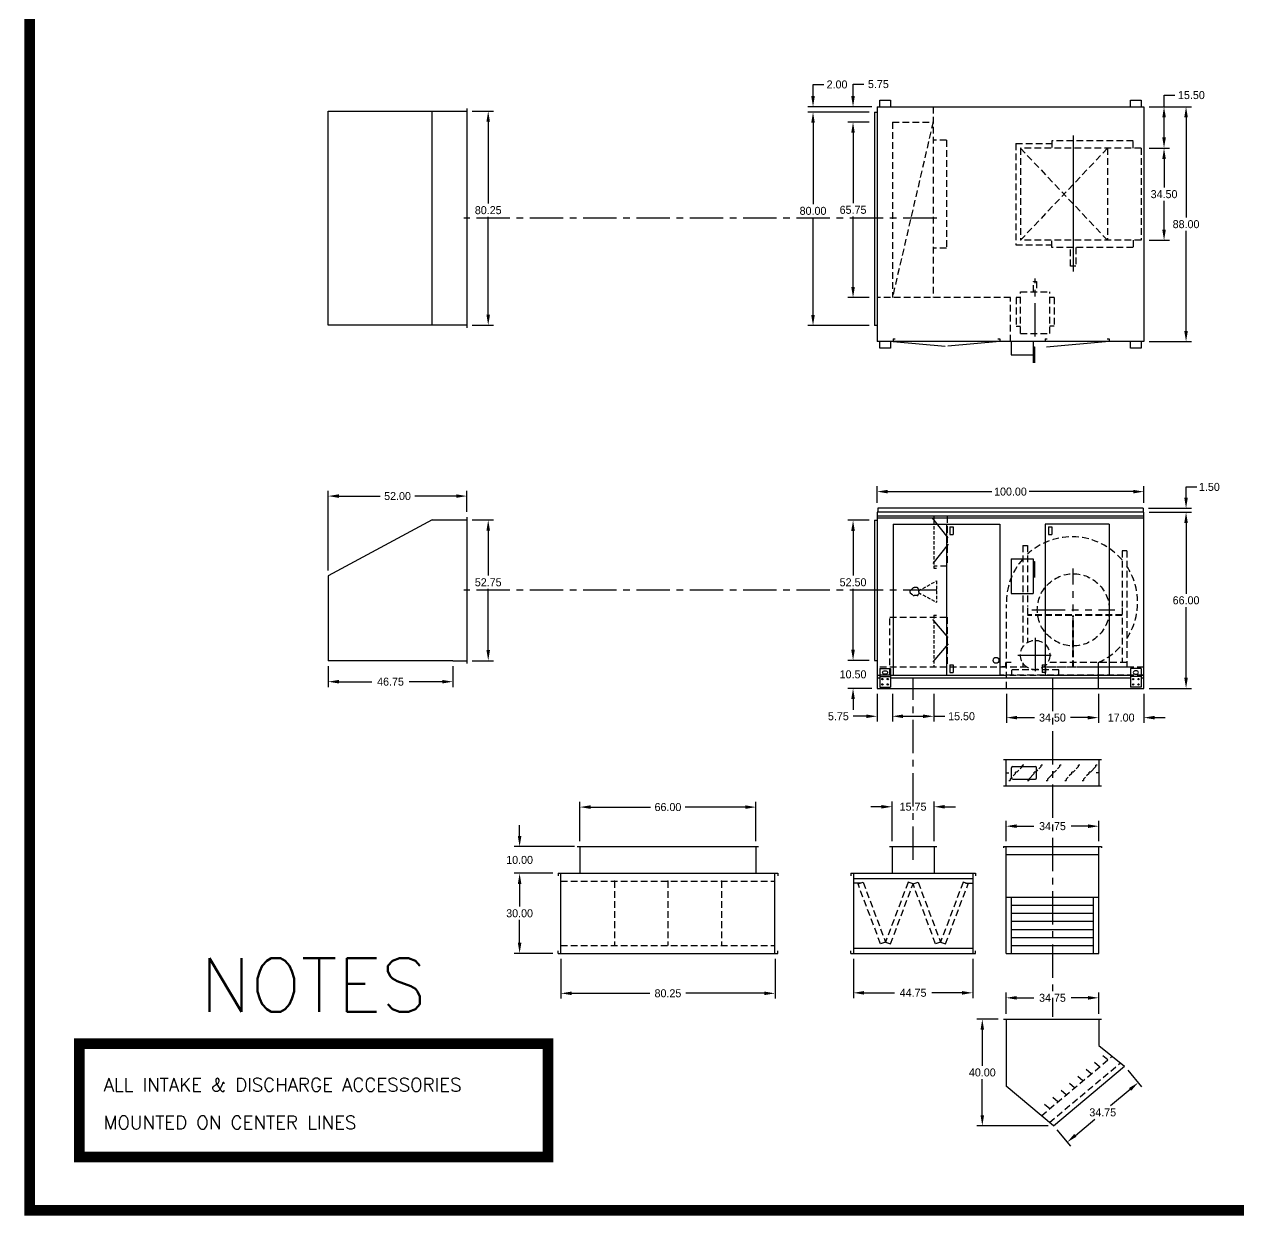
# Model space of a CAD drawing. Header units: inches. Extents: x 3 to 704, y -831 to 62.
# Drawn here: x 2.9 to 458.1, y -831.1 to -384.5 of the extents above; entities that cross this region are included whole.
import ezdxf
from ezdxf.enums import TextEntityAlignment as Align

# ---------------------------------------------------------------- set-up
doc = ezdxf.new("R2010")
doc.units = ezdxf.units.IN
doc.header["$LTSCALE"] = 10
doc.header["$MEASUREMENT"] = 0
for name, pattern in [('CENTER', [2, 1.25, -0.25, 0.25, -0.25]), ('HIDDEN', [0.375, 0.25, -0.125]), ('PHANTOM', [2.5, 1.25, -0.25, 0.25, -0.25, 0.25, -0.25])]:
    doc.linetypes.add(name, pattern=pattern)
for name, color, linetype in [('CENTERLINE', 2, 'CENTER'), ('DIFFUSER', 5, 'Continuous'), ('DISC-DAMPER', 5, 'Continuous'), ('FDT-HOOD', 5, 'Continuous'), ('OBJECT', 5, 'Continuous'), ('RAM27UNIT', 3, 'Continuous')]:
    doc.layers.add(name, color=color, linetype=linetype)
doc.layers.add('TEXT', color=7, linetype='Continuous', lineweight=40)
doc.styles.add('S10', font='romans.shx', dxfattribs={"height": 0.1})
doc.dimstyles.new('DIMENSIONS', dxfattribs={"dimscale": 0, "dimtxt": 3, "dimasz": 4, "dimexe": 2, "dimexo": 2, "dimgap": 1, "dimtad": 0, "dimtih": 1, "dimtoh": 1, "dimzin": 0, "dimdsep": 46, "dimtxsty": 'Standard', "dimcen": 0.09, "dimclrd": 256, "dimclre": 256, "dimclrt": 1, "dimadec": 0, "dimazin": 0, "dimtfac": 1, "dimtofl": 0, "dimtmove": 0, "dimatfit": 3, "dimfxl": 0, "dimtolj": 1, "dimtzin": 0, "dimarcsym": 0})

# ---------------------------------------------------------------- blocks, each defined once
blk = doc.blocks.new('*D48')
at = {"layer": 'DEFPOINTS', "color": 0}
for p in [(422.54, -415.47), (422.54, -430.97), (430.11, -430.97)]:
    blk.add_point(p, dxfattribs=at)
at = {"layer": 'RAM27UNIT', "lineweight": -2}
for p, q in [((430.11, -415.47), (430.11, -411.09)), ((430.11, -411.09), (434.11, -411.09)), ((424.54, -415.47), (432.11, -415.47)), ((430.11, -426.97), (430.11, -419.47)), ((424.54, -430.97), (432.11, -430.97))]:
    blk.add_line(p, q, dxfattribs=at)
at = {"layer": 'RAM27UNIT'}
for points in [[(429.45, -419.47), (430.78, -419.47), (430.11, -415.47)], [(429.45, -426.97), (430.78, -426.97), (430.11, -430.97)]]:
    blk.add_solid(points, dxfattribs=at)
at = {"layer": 'RAM27UNIT', "color": 1, "insert": (440.36, -411.09), "char_height": 3, "attachment_point": 5}
blk.add_mtext('\\A1;15.50', dxfattribs=at)
blk = doc.blocks.new('*D49')
at = {"layer": 'DEFPOINTS', "color": 0}
for p in [(422.54, -415.47), (422.54, -503.47), (438.36, -503.47)]:
    blk.add_point(p, dxfattribs=at)
at = {"layer": 'RAM27UNIT', "lineweight": -2}
for p, q in [((424.54, -415.47), (440.36, -415.47)), ((438.36, -419.47), (438.36, -456.97)), ((438.36, -499.47), (438.36, -461.97)), ((424.54, -503.47), (440.36, -503.47))]:
    blk.add_line(p, q, dxfattribs=at)
at = {"layer": 'RAM27UNIT'}
for points in [[(437.69, -419.47), (439.03, -419.47), (438.36, -415.47)], [(437.69, -499.47), (439.03, -499.47), (438.36, -503.47)]]:
    blk.add_solid(points, dxfattribs=at)
at = {"layer": 'RAM27UNIT', "color": 1, "insert": (438.36, -459.47), "char_height": 3, "attachment_point": 5}
blk.add_mtext('\\A1;88.00', dxfattribs=at)
blk = doc.blocks.new('*D50')
at = {"layer": 'DEFPOINTS', "color": 0}
for p in [(298.54, -415.47), (321.54, -417.47), (322.54, -415.47)]:
    blk.add_point(p, dxfattribs=at)
at = {"layer": 'RAM27UNIT', "lineweight": -2}
for p, q in [((298.54, -411.47), (298.54, -407.1)), ((298.54, -407.1), (302.54, -407.1)), ((320.54, -415.47), (296.54, -415.47)), ((319.54, -417.47), (296.54, -417.47)), ((298.54, -421.47), (298.54, -425.47))]:
    blk.add_line(p, q, dxfattribs=at)
at = {"layer": 'RAM27UNIT'}
for points in [[(297.87, -411.47), (299.21, -411.47), (298.54, -415.47)], [(297.87, -421.47), (299.21, -421.47), (298.54, -417.47)]]:
    blk.add_solid(points, dxfattribs=at)
at = {"layer": 'RAM27UNIT', "color": 1, "insert": (307.54, -407.1), "char_height": 3, "attachment_point": 5}
blk.add_mtext('\\A1;2.00', dxfattribs=at)
blk = doc.blocks.new('*D51')
at = {"layer": 'DEFPOINTS', "color": 0}
for p in [(298.54, -417.47), (321.54, -417.47), (321.54, -497.47)]:
    blk.add_point(p, dxfattribs=at)
at = {"layer": 'RAM27UNIT', "lineweight": -2}
for p, q in [((319.54, -417.47), (296.54, -417.47)), ((298.54, -421.47), (298.54, -451.97)), ((298.54, -493.47), (298.54, -456.97)), ((319.54, -497.47), (296.54, -497.47))]:
    blk.add_line(p, q, dxfattribs=at)
at = {"layer": 'RAM27UNIT'}
for points in [[(297.87, -421.47), (299.21, -421.47), (298.54, -417.47)], [(297.87, -493.47), (299.21, -493.47), (298.54, -497.47)]]:
    blk.add_solid(points, dxfattribs=at)
at = {"layer": 'RAM27UNIT', "color": 1, "insert": (298.54, -454.47), "char_height": 3, "attachment_point": 5}
blk.add_mtext('\\A1;80.00', dxfattribs=at)
blk = doc.blocks.new('*D52')
at = {"layer": 'DEFPOINTS', "color": 0}
for p in [(168.81, -417.09), (168.81, -497.34), (176.8, -497.34)]:
    blk.add_point(p, dxfattribs=at)
at = {"layer": 'RAM27UNIT', "lineweight": -2}
for p, q in [((170.81, -417.09), (178.8, -417.09)), ((176.8, -421.09), (176.8, -451.72)), ((176.8, -493.34), (176.8, -456.72)), ((170.81, -497.34), (178.8, -497.34))]:
    blk.add_line(p, q, dxfattribs=at)
at = {"layer": 'RAM27UNIT'}
for points in [[(176.13, -421.09), (177.46, -421.09), (176.8, -417.09)], [(176.13, -493.34), (177.46, -493.34), (176.8, -497.34)]]:
    blk.add_solid(points, dxfattribs=at)
at = {"layer": 'RAM27UNIT', "color": 1, "insert": (176.8, -454.22), "char_height": 3, "attachment_point": 5}
blk.add_mtext('\\A1;80.25', dxfattribs=at)
blk = doc.blocks.new('A$C47AC05B1')
at = {"layer": 'TEXT', "const_width": 4}
blk.add_lwpolyline([(0, 42.47), (175.62, 42.47), (175.62, 0), (0, 0)], close=True, dxfattribs=at)
at = {"layer": 'TEXT', "style": 'S10'}
blk.add_text('NOTES', height=20, dxfattribs=at).set_placement((87.81, 48.47), align=Align.BOTTOM_CENTER)
for s, p in [('ALL INTAKE & DISCHARGE ACCESSORIES', (9.12, 24.58)), ('MOUNTED ON CENTER LINES', (9.12, 10.42))]:
    blk.add_text(s, height=5, dxfattribs=at).set_placement(p)
blk = doc.blocks.new('*D53')
at = {"layer": 'DEFPOINTS', "color": 0}
for p in [(168.81, -570.3), (168.81, -623.05), (176.8, -623.05)]:
    blk.add_point(p, dxfattribs=at)
at = {"layer": 'RAM27UNIT', "lineweight": -2}
for p, q in [((170.81, -570.3), (178.8, -570.3)), ((176.8, -574.3), (176.8, -591.18)), ((176.8, -619.05), (176.8, -596.18)), ((170.81, -623.05), (178.8, -623.05))]:
    blk.add_line(p, q, dxfattribs=at)
at = {"layer": 'RAM27UNIT'}
for points in [[(176.13, -574.3), (177.47, -574.3), (176.8, -570.3)], [(176.13, -619.05), (177.47, -619.05), (176.8, -623.05)]]:
    blk.add_solid(points, dxfattribs=at)
at = {"layer": 'RAM27UNIT', "color": 1, "insert": (176.8, -593.68), "char_height": 3, "attachment_point": 5}
blk.add_mtext('\\A1;52.75', dxfattribs=at)
blk = doc.blocks.new('*D54')
at = {"layer": 'DEFPOINTS', "color": 0}
for p in [(116.81, -623.05), (163.56, -623.05), (163.56, -630.92)]:
    blk.add_point(p, dxfattribs=at)
at = {"layer": 'RAM27UNIT', "lineweight": -2}
for p, q in [((116.81, -625.05), (116.81, -632.92)), ((163.56, -625.05), (163.56, -632.92)), ((120.81, -630.92), (133.18, -630.92)), ((159.56, -630.92), (147.18, -630.92))]:
    blk.add_line(p, q, dxfattribs=at)
at = {"layer": 'RAM27UNIT'}
for points in [[(120.81, -630.25), (120.81, -631.58), (116.81, -630.92)], [(159.56, -630.25), (159.56, -631.58), (163.56, -630.92)]]:
    blk.add_solid(points, dxfattribs=at)
at = {"layer": 'RAM27UNIT', "color": 1, "insert": (140.18, -630.92), "char_height": 3, "attachment_point": 5}
blk.add_mtext('\\A1;46.75', dxfattribs=at)
blk = doc.blocks.new('*D55')
at = {"layer": 'DEFPOINTS', "color": 0}
for p in [(168.81, -561.36), (168.81, -569.3), (116.81, -591.3)]:
    blk.add_point(p, dxfattribs=at)
at = {"layer": 'RAM27UNIT', "lineweight": -2}
for p, q in [((116.81, -589.3), (116.81, -559.36)), ((168.81, -567.3), (168.81, -559.36)), ((120.81, -561.36), (136.31, -561.36)), ((164.81, -561.36), (149.31, -561.36))]:
    blk.add_line(p, q, dxfattribs=at)
at = {"layer": 'RAM27UNIT'}
for points in [[(120.81, -560.69), (120.81, -562.03), (116.81, -561.36)], [(164.81, -560.69), (164.81, -562.03), (168.81, -561.36)]]:
    blk.add_solid(points, dxfattribs=at)
at = {"layer": 'RAM27UNIT', "color": 1, "insert": (142.81, -561.36), "char_height": 3, "attachment_point": 5}
blk.add_mtext('\\A1;52.00', dxfattribs=at)
blk = doc.blocks.new('*D56')
at = {"layer": 'DEFPOINTS', "color": 0}
for p in [(415.28, -775.04), (420.43, -781.17), (388.66, -797.38)]:
    blk.add_point(p, dxfattribs=at)
at = {"layer": 'RAM27UNIT', "lineweight": -2}
for p, q in [((416.57, -776.57), (421.71, -782.7)), ((417.36, -783.74), (410.1, -789.84)), ((396.87, -800.94), (404.14, -794.84)), ((389.95, -798.91), (395.09, -805.04))]:
    blk.add_line(p, q, dxfattribs=at)
at = {"layer": 'RAM27UNIT'}
for points in [[(416.93, -783.23), (417.79, -784.25), (420.43, -781.17)], [(396.44, -800.42), (397.3, -801.45), (393.81, -803.51)]]:
    blk.add_solid(points, dxfattribs=at)
at = {"layer": 'RAM27UNIT', "color": 1, "insert": (407.12, -792.34), "char_height": 3, "attachment_point": 5}
blk.add_mtext('\\A1;34.75', dxfattribs=at)
blk = doc.blocks.new('*D57')
at = {"layer": 'DEFPOINTS', "color": 0}
for p in [(361.99, -757.38), (369.91, -757.38), (388.66, -797.38)]:
    blk.add_point(p, dxfattribs=at)
at = {"layer": 'RAM27UNIT', "lineweight": -2}
for p, q in [((367.91, -757.38), (359.99, -757.38)), ((361.99, -761.38), (361.99, -774.88)), ((361.99, -793.38), (361.99, -779.88)), ((386.66, -797.38), (359.99, -797.38))]:
    blk.add_line(p, q, dxfattribs=at)
at = {"layer": 'RAM27UNIT'}
for points in [[(361.32, -761.38), (362.66, -761.38), (361.99, -757.38)], [(361.32, -793.38), (362.66, -793.38), (361.99, -797.38)]]:
    blk.add_solid(points, dxfattribs=at)
at = {"layer": 'RAM27UNIT', "color": 1, "insert": (361.99, -777.38), "char_height": 3, "attachment_point": 5}
blk.add_mtext('\\A1;40.00', dxfattribs=at)
blk = doc.blocks.new('*D58')
at = {"layer": 'DEFPOINTS', "color": 0}
for p in [(405.66, -749.4), (370.91, -757.38), (405.66, -757.38)]:
    blk.add_point(p, dxfattribs=at)
at = {"layer": 'RAM27UNIT', "lineweight": -2}
for p, q in [((370.91, -755.38), (370.91, -747.4)), ((374.91, -749.4), (381.29, -749.4)), ((401.66, -749.4), (395.29, -749.4)), ((405.66, -755.38), (405.66, -747.4))]:
    blk.add_line(p, q, dxfattribs=at)
at = {"layer": 'RAM27UNIT'}
for points in [[(374.91, -748.74), (374.91, -750.07), (370.91, -749.4)], [(401.66, -748.74), (401.66, -750.07), (405.66, -749.4)]]:
    blk.add_solid(points, dxfattribs=at)
at = {"layer": 'RAM27UNIT', "color": 1, "insert": (388.29, -749.4), "char_height": 3, "attachment_point": 5}
blk.add_mtext('\\A1;34.75', dxfattribs=at)
blk = doc.blocks.new('*D59')
at = {"layer": 'DEFPOINTS', "color": 0}
for p in [(405.66, -685.07), (370.91, -692.73), (405.66, -692.73)]:
    blk.add_point(p, dxfattribs=at)
at = {"layer": 'RAM27UNIT', "lineweight": -2}
for p, q in [((370.91, -690.73), (370.91, -683.07)), ((374.91, -685.07), (381.29, -685.07)), ((401.66, -685.07), (395.29, -685.07)), ((405.66, -690.73), (405.66, -683.07))]:
    blk.add_line(p, q, dxfattribs=at)
at = {"layer": 'RAM27UNIT'}
for points in [[(374.91, -684.4), (374.91, -685.74), (370.91, -685.07)], [(401.66, -684.4), (401.66, -685.74), (405.66, -685.07)]]:
    blk.add_solid(points, dxfattribs=at)
at = {"layer": 'RAM27UNIT', "color": 1, "insert": (388.29, -685.07), "char_height": 3, "attachment_point": 5}
blk.add_mtext('\\A1;34.75', dxfattribs=at)
blk = doc.blocks.new('*D62')
at = {"layer": 'DEFPOINTS', "color": 0}
for p in [(405.54, -633.43), (422.54, -633.43), (405.54, -644.39)]:
    blk.add_point(p, dxfattribs=at)
at = {"layer": 'RAM27UNIT', "lineweight": -2}
for p, q in [((405.54, -635.43), (405.54, -646.39)), ((422.54, -635.43), (422.54, -646.39)), ((401.54, -644.39), (397.54, -644.39)), ((426.54, -644.39), (430.54, -644.39))]:
    blk.add_line(p, q, dxfattribs=at)
at = {"layer": 'RAM27UNIT'}
for points in [[(401.54, -643.72), (401.54, -645.06), (405.54, -644.39)], [(426.54, -643.72), (426.54, -645.06), (422.54, -644.39)]]:
    blk.add_solid(points, dxfattribs=at)
at = {"layer": 'RAM27UNIT', "color": 1, "insert": (414.04, -644.39), "char_height": 3, "attachment_point": 5}
blk.add_mtext('\\A1;17.00', dxfattribs=at)
blk = doc.blocks.new('*D63')
at = {"layer": 'DEFPOINTS', "color": 0}
for p in [(422.54, -559.69), (322.54, -565.93), (422.54, -565.93)]:
    blk.add_point(p, dxfattribs=at)
at = {"layer": 'RAM27UNIT', "lineweight": -2}
for p, q in [((322.54, -563.93), (322.54, -557.69)), ((326.54, -559.69), (365.54, -559.69)), ((418.54, -559.69), (379.54, -559.69)), ((422.54, -563.93), (422.54, -557.69))]:
    blk.add_line(p, q, dxfattribs=at)
at = {"layer": 'RAM27UNIT'}
for points in [[(326.54, -559.02), (326.54, -560.36), (322.54, -559.69)], [(418.54, -559.02), (418.54, -560.36), (422.54, -559.69)]]:
    blk.add_solid(points, dxfattribs=at)
at = {"layer": 'RAM27UNIT', "color": 1, "insert": (372.54, -559.69), "char_height": 3, "attachment_point": 5}
blk.add_mtext('\\A1;100.00', dxfattribs=at)
blk = doc.blocks.new('*D64')
at = {"layer": 'DEFPOINTS', "color": 0}
for p in [(321.54, -570.43), (313.54, -622.93), (321.54, -622.93)]:
    blk.add_point(p, dxfattribs=at)
at = {"layer": 'RAM27UNIT', "lineweight": -2}
for p, q in [((319.54, -570.43), (311.54, -570.43)), ((313.54, -574.43), (313.54, -591.18)), ((313.54, -618.93), (313.54, -596.18)), ((319.54, -622.93), (311.54, -622.93))]:
    blk.add_line(p, q, dxfattribs=at)
at = {"layer": 'RAM27UNIT'}
for points in [[(312.87, -574.43), (314.21, -574.43), (313.54, -570.43)], [(312.87, -618.93), (314.21, -618.93), (313.54, -622.93)]]:
    blk.add_solid(points, dxfattribs=at)
at = {"layer": 'RAM27UNIT', "color": 1, "insert": (313.54, -593.68), "char_height": 3, "attachment_point": 5}
blk.add_mtext('\\A1;52.50', dxfattribs=at)
blk = doc.blocks.new('*D65')
at = {"layer": 'DEFPOINTS', "color": 0}
for p in [(321.54, -622.93), (313.54, -633.43), (322.54, -633.43)]:
    blk.add_point(p, dxfattribs=at)
at = {"layer": 'RAM27UNIT', "lineweight": -2}
for p, q in [((313.54, -618.93), (313.54, -614.93)), ((319.54, -622.93), (311.54, -622.93)), ((320.54, -633.43), (311.54, -633.43)), ((313.54, -637.43), (313.54, -641.43))]:
    blk.add_line(p, q, dxfattribs=at)
at = {"layer": 'RAM27UNIT'}
for points in [[(312.87, -618.93), (314.21, -618.93), (313.54, -622.93)], [(312.87, -637.43), (314.21, -637.43), (313.54, -633.43)]]:
    blk.add_solid(points, dxfattribs=at)
at = {"layer": 'RAM27UNIT', "color": 1, "insert": (313.54, -628.18), "char_height": 3, "attachment_point": 5}
blk.add_mtext('\\A1;10.50', dxfattribs=at)
blk = doc.blocks.new('*D66')
at = {"layer": 'DEFPOINTS', "color": 0}
for p in [(371.04, -633.43), (405.54, -633.43), (371.04, -644.39)]:
    blk.add_point(p, dxfattribs=at)
at = {"layer": 'RAM27UNIT', "lineweight": -2}
for p, q in [((371.04, -635.43), (371.04, -646.39)), ((405.54, -635.43), (405.54, -646.39)), ((375.04, -644.39), (381.54, -644.39)), ((401.54, -644.39), (395.04, -644.39))]:
    blk.add_line(p, q, dxfattribs=at)
at = {"layer": 'RAM27UNIT'}
for points in [[(375.04, -643.72), (375.04, -645.06), (371.04, -644.39)], [(401.54, -643.72), (401.54, -645.06), (405.54, -644.39)]]:
    blk.add_solid(points, dxfattribs=at)
at = {"layer": 'RAM27UNIT', "color": 1, "insert": (388.29, -644.39), "char_height": 3, "attachment_point": 5}
blk.add_mtext('\\A1;34.50', dxfattribs=at)
blk = doc.blocks.new('*D67')
at = {"layer": 'DEFPOINTS', "color": 0}
for p in [(422.54, -567.43), (438.36, -567.43), (422.54, -633.43)]:
    blk.add_point(p, dxfattribs=at)
at = {"layer": 'RAM27UNIT', "lineweight": -2}
for p, q in [((424.54, -567.43), (440.36, -567.43)), ((438.36, -571.43), (438.36, -597.93)), ((438.36, -629.43), (438.36, -602.93)), ((424.54, -633.43), (440.36, -633.43))]:
    blk.add_line(p, q, dxfattribs=at)
at = {"layer": 'RAM27UNIT'}
for points in [[(437.69, -571.43), (439.03, -571.43), (438.36, -567.43)], [(437.69, -629.43), (439.03, -629.43), (438.36, -633.43)]]:
    blk.add_solid(points, dxfattribs=at)
at = {"layer": 'RAM27UNIT', "color": 1, "insert": (438.36, -600.43), "char_height": 3, "attachment_point": 5}
blk.add_mtext('\\A1;66.00', dxfattribs=at)
blk = doc.blocks.new('*D69')
at = {"layer": 'DEFPOINTS', "color": 0}
for p in [(422.29, -565.93), (422.54, -567.43), (438.36, -565.93)]:
    blk.add_point(p, dxfattribs=at)
at = {"layer": 'RAM27UNIT', "lineweight": -2}
for p, q in [((438.36, -561.93), (438.36, -557.93)), ((438.36, -557.93), (442.36, -557.93)), ((424.29, -565.93), (440.36, -565.93)), ((424.54, -567.43), (440.36, -567.43)), ((438.36, -571.43), (438.36, -575.43))]:
    blk.add_line(p, q, dxfattribs=at)
at = {"layer": 'RAM27UNIT'}
for points in [[(437.69, -561.93), (439.03, -561.93), (438.36, -565.93)], [(437.69, -571.43), (439.03, -571.43), (438.36, -567.43)]]:
    blk.add_solid(points, dxfattribs=at)
at = {"layer": 'RAM27UNIT', "color": 1, "insert": (447.11, -557.93), "char_height": 3, "attachment_point": 5}
blk.add_mtext('\\A1;1.50', dxfattribs=at)
blk = doc.blocks.new('*D70')
at = {"layer": 'DEFPOINTS', "color": 0}
for p in [(422.54, -430.97), (422.54, -465.47), (430.11, -465.47)]:
    blk.add_point(p, dxfattribs=at)
at = {"layer": 'RAM27UNIT', "lineweight": -2}
for p, q in [((424.54, -430.97), (432.11, -430.97)), ((430.11, -434.97), (430.11, -445.72)), ((430.11, -461.47), (430.11, -450.72)), ((424.54, -465.47), (432.11, -465.47))]:
    blk.add_line(p, q, dxfattribs=at)
at = {"layer": 'RAM27UNIT'}
for points in [[(429.45, -434.97), (430.78, -434.97), (430.11, -430.97)], [(429.45, -461.47), (430.78, -461.47), (430.11, -465.47)]]:
    blk.add_solid(points, dxfattribs=at)
at = {"layer": 'RAM27UNIT', "color": 1, "insert": (430.11, -448.22), "char_height": 3, "attachment_point": 5}
blk.add_mtext('\\A1;34.50', dxfattribs=at)
blk = doc.blocks.new('*D109')
at = {"layer": 'DEFPOINTS', "color": 0}
for p in [(313.66, -732.73), (358.41, -732.73), (358.41, -747.53)]:
    blk.add_point(p, dxfattribs=at)
at = {"layer": 'RAM27UNIT', "lineweight": -2}
for p, q in [((313.66, -734.73), (313.66, -749.53)), ((358.41, -734.73), (358.41, -749.53)), ((317.66, -747.53), (329.04, -747.53)), ((354.41, -747.53), (343.04, -747.53))]:
    blk.add_line(p, q, dxfattribs=at)
at = {"layer": 'RAM27UNIT'}
for points in [[(317.66, -746.86), (317.66, -748.2), (313.66, -747.53)], [(354.41, -746.86), (354.41, -748.2), (358.41, -747.53)]]:
    blk.add_solid(points, dxfattribs=at)
at = {"layer": 'RAM27UNIT', "color": 1, "insert": (336.04, -747.53), "char_height": 3, "attachment_point": 5}
blk.add_mtext('\\A1;44.75', dxfattribs=at)
blk = doc.blocks.new('*D106')
at = {"layer": 'DEFPOINTS', "color": 0}
for p in [(203.04, -702.73), (188.56, -732.73), (203.04, -732.73)]:
    blk.add_point(p, dxfattribs=at)
at = {"layer": 'RAM27UNIT', "lineweight": -2}
for p, q in [((201.04, -702.73), (186.56, -702.73)), ((188.56, -706.73), (188.56, -715.23)), ((188.56, -728.73), (188.56, -720.23)), ((201.04, -732.73), (186.56, -732.73))]:
    blk.add_line(p, q, dxfattribs=at)
at = {"layer": 'RAM27UNIT'}
for points in [[(187.9, -706.73), (189.23, -706.73), (188.56, -702.73)], [(187.9, -728.73), (189.23, -728.73), (188.56, -732.73)]]:
    blk.add_solid(points, dxfattribs=at)
at = {"layer": 'RAM27UNIT', "color": 1, "insert": (188.56, -717.73), "char_height": 3, "attachment_point": 5}
blk.add_mtext('\\A1;30.00', dxfattribs=at)
blk = doc.blocks.new('*D108')
at = {"layer": 'DEFPOINTS', "color": 0}
for p in [(204.04, -732.73), (284.29, -732.73), (284.29, -747.71)]:
    blk.add_point(p, dxfattribs=at)
at = {"layer": 'RAM27UNIT', "lineweight": -2}
for p, q in [((204.04, -734.73), (204.04, -749.71)), ((284.29, -734.73), (284.29, -749.71)), ((208.04, -747.71), (237.41, -747.71)), ((280.29, -747.71), (250.91, -747.71))]:
    blk.add_line(p, q, dxfattribs=at)
at = {"layer": 'RAM27UNIT'}
for points in [[(208.04, -747.05), (208.04, -748.38), (204.04, -747.71)], [(280.29, -747.05), (280.29, -748.38), (284.29, -747.71)]]:
    blk.add_solid(points, dxfattribs=at)
at = {"layer": 'RAM27UNIT', "color": 1, "insert": (244.16, -747.71), "char_height": 3, "attachment_point": 5}
blk.add_mtext('\\A1;80.25', dxfattribs=at)
blk = doc.blocks.new('*D107')
at = {"layer": 'DEFPOINTS', "color": 0}
for p in [(188.56, -692.73), (211.16, -692.73), (203.04, -702.73)]:
    blk.add_point(p, dxfattribs=at)
at = {"layer": 'RAM27UNIT', "lineweight": -2}
for p, q in [((188.56, -688.73), (188.56, -684.73)), ((209.16, -692.73), (186.56, -692.73)), ((201.04, -702.73), (186.56, -702.73)), ((188.56, -706.73), (188.56, -710.73))]:
    blk.add_line(p, q, dxfattribs=at)
at = {"layer": 'RAM27UNIT'}
for points in [[(187.9, -688.73), (189.23, -688.73), (188.56, -692.73)], [(187.9, -706.73), (189.23, -706.73), (188.56, -702.73)]]:
    blk.add_solid(points, dxfattribs=at)
at = {"layer": 'RAM27UNIT', "color": 1, "insert": (188.56, -697.73), "char_height": 3, "attachment_point": 5}
blk.add_mtext('\\A1;10.00', dxfattribs=at)
blk = doc.blocks.new('*D112')
at = {"layer": 'DEFPOINTS', "color": 0}
for p in [(277.16, -677.92), (211.16, -692.73), (277.16, -692.73)]:
    blk.add_point(p, dxfattribs=at)
at = {"layer": 'RAM27UNIT', "lineweight": -2}
for p, q in [((211.16, -690.73), (211.16, -675.92)), ((215.16, -677.92), (237.66, -677.92)), ((273.16, -677.92), (250.66, -677.92)), ((277.16, -690.73), (277.16, -675.92))]:
    blk.add_line(p, q, dxfattribs=at)
at = {"layer": 'RAM27UNIT'}
for points in [[(215.16, -677.25), (215.16, -678.58), (211.16, -677.92)], [(273.16, -677.25), (273.16, -678.58), (277.16, -677.92)]]:
    blk.add_solid(points, dxfattribs=at)
at = {"layer": 'RAM27UNIT', "color": 1, "insert": (244.16, -677.92), "char_height": 3, "attachment_point": 5}
blk.add_mtext('\\A1;66.00', dxfattribs=at)
blk = doc.blocks.new('*D113')
at = {"layer": 'DEFPOINTS', "color": 0}
for p in [(343.91, -677.79), (328.16, -692.73), (343.91, -692.73)]:
    blk.add_point(p, dxfattribs=at)
at = {"layer": 'RAM27UNIT', "lineweight": -2}
for p, q in [((324.16, -677.79), (320.16, -677.79)), ((328.16, -690.73), (328.16, -675.79)), ((343.91, -690.73), (343.91, -675.79)), ((347.91, -677.79), (351.91, -677.79))]:
    blk.add_line(p, q, dxfattribs=at)
at = {"layer": 'RAM27UNIT'}
for points in [[(324.16, -677.13), (324.16, -678.46), (328.16, -677.79)], [(347.91, -677.13), (347.91, -678.46), (343.91, -677.79)]]:
    blk.add_solid(points, dxfattribs=at)
at = {"layer": 'RAM27UNIT', "color": 1, "insert": (336.04, -677.79), "char_height": 3, "attachment_point": 5}
blk.add_mtext('\\A1;15.75', dxfattribs=at)
blk = doc.blocks.new('*D114')
at = {"layer": 'DEFPOINTS', "color": 0}
for p in [(322.54, -633.43), (328.29, -633.43), (328.29, -643.88)]:
    blk.add_point(p, dxfattribs=at)
at = {"layer": 'RAM27UNIT', "lineweight": -2}
for p, q in [((322.54, -635.43), (322.54, -645.88)), ((328.29, -635.43), (328.29, -645.88)), ((318.54, -643.88), (313.54, -643.88)), ((332.29, -643.88), (336.29, -643.88))]:
    blk.add_line(p, q, dxfattribs=at)
at = {"layer": 'RAM27UNIT'}
for points in [[(318.54, -643.21), (318.54, -644.55), (322.54, -643.88)], [(332.29, -643.21), (332.29, -644.55), (328.29, -643.88)]]:
    blk.add_solid(points, dxfattribs=at)
at = {"layer": 'RAM27UNIT', "color": 1, "insert": (308.04, -643.88), "char_height": 3, "attachment_point": 5}
blk.add_mtext('\\A1;5.75', dxfattribs=at)
blk = doc.blocks.new('*D115')
at = {"layer": 'DEFPOINTS', "color": 0}
for p in [(328.29, -633.43), (343.79, -633.43), (343.79, -643.88)]:
    blk.add_point(p, dxfattribs=at)
at = {"layer": 'RAM27UNIT', "lineweight": -2}
for p, q in [((328.29, -635.43), (328.29, -645.88)), ((343.79, -635.43), (343.79, -645.88)), ((332.29, -643.88), (339.79, -643.88)), ((343.79, -643.88), (347.96, -643.88))]:
    blk.add_line(p, q, dxfattribs=at)
at = {"layer": 'RAM27UNIT'}
for points in [[(332.29, -643.21), (332.29, -644.55), (328.29, -643.88)], [(339.79, -643.21), (339.79, -644.55), (343.79, -643.88)]]:
    blk.add_solid(points, dxfattribs=at)
at = {"layer": 'RAM27UNIT', "color": 1, "insert": (354.21, -643.88), "char_height": 3, "attachment_point": 5}
blk.add_mtext('\\A1;15.50', dxfattribs=at)
blk = doc.blocks.new('*D119')
at = {"layer": 'DEFPOINTS', "color": 0}
for p in [(321.54, -421.22), (313.54, -486.97), (321.54, -486.97)]:
    blk.add_point(p, dxfattribs=at)
at = {"layer": 'RAM27UNIT', "lineweight": -2}
for p, q in [((319.54, -421.22), (311.54, -421.22)), ((313.54, -425.22), (313.54, -451.59)), ((313.54, -482.97), (313.54, -456.59)), ((319.54, -486.97), (311.54, -486.97))]:
    blk.add_line(p, q, dxfattribs=at)
at = {"layer": 'RAM27UNIT'}
for points in [[(312.87, -425.22), (314.21, -425.22), (313.54, -421.22)], [(312.87, -482.97), (314.21, -482.97), (313.54, -486.97)]]:
    blk.add_solid(points, dxfattribs=at)
at = {"layer": 'RAM27UNIT', "color": 1, "insert": (313.54, -454.09), "char_height": 3, "attachment_point": 5}
blk.add_mtext('\\A1;65.75', dxfattribs=at)
blk = doc.blocks.new('*D118')
at = {"layer": 'DEFPOINTS', "color": 0}
for p in [(313.54, -415.47), (322.54, -415.47), (321.54, -421.22)]:
    blk.add_point(p, dxfattribs=at)
at = {"layer": 'RAM27UNIT', "lineweight": -2}
for p, q in [((313.54, -411.47), (313.54, -406.97)), ((313.54, -406.97), (317.54, -406.97)), ((320.54, -415.47), (311.54, -415.47)), ((319.54, -421.22), (311.54, -421.22)), ((313.54, -425.22), (313.54, -429.22))]:
    blk.add_line(p, q, dxfattribs=at)
at = {"layer": 'RAM27UNIT'}
for points in [[(312.87, -411.47), (314.21, -411.47), (313.54, -415.47)], [(312.87, -425.22), (314.21, -425.22), (313.54, -421.22)]]:
    blk.add_solid(points, dxfattribs=at)
at = {"layer": 'RAM27UNIT', "color": 1, "insert": (323.04, -406.97), "char_height": 3, "attachment_point": 5}
blk.add_mtext('\\A1;5.75', dxfattribs=at)
blk = doc.blocks.new('A$C063D7003')
at = {"layer": 'OBJECT', "color": 4, "linetype": 'HIDDEN'}
for p, q in [((4.95, 15.675), (4.95, 19.525)), ((4.95, 19.525), (6.05, 19.525)), ((6.05, 19.525), (6.05, 15.675)), ((0, 15.675), (11, 15.675)), ((0, 0), (0, 15.675)), ((11, 0), (11, 15.675)), ((-1.65, 13.475), (-1.65, 2.75)), ((0, 13.475), (-1.65, 13.475)), ((12.65, 13.475), (11, 13.475)), ((12.65, 13.475), (12.65, 2.75)), ((-1.65, 2.75), (0, 2.75)), ((0, 0), (11, 0)), ((12.65, 2.75), (11, 2.75))]:
    blk.add_line(p, q, dxfattribs=at)
at = {"layer": 'OBJECT', "color": 191, "linetype": 'PHANTOM'}
blk.add_line((5.5, -1.1), (5.5, 20.625), dxfattribs=at)

msp = doc.modelspace()

# ---------------------------------------------------------------- linework, layer by layer
at = {"color": 5, "ltscale": 12}
for p, q in [((349.789, -572.926), (351.039, -572.926)), ((349.789, -572.926), (349.789, -575.801)), ((351.039, -572.926), (351.039, -575.801)), ((386.789, -572.926), (388.039, -572.926)), ((386.789, -572.926), (386.789, -575.801)), ((388.039, -572.926), (388.039, -575.801)), ((349.789, -575.801), (351.039, -575.801)), ((386.789, -575.801), (388.039, -575.801)), ((372.789, -584.844), (381.039, -584.844)), ((372.789, -584.844), (372.789, -597.844)), ((381.039, -584.844), (381.039, -597.844)), ((381.039, -585.844), (381.539, -585.844)), ((381.539, -585.844), (381.539, -591.844)), ((372.789, -597.844), (381.039, -597.844)), ((349.789, -624.551), (351.039, -624.551)), ((349.789, -624.551), (349.789, -627.426)), ((349.789, -627.426), (351.039, -627.426)), ((351.039, -624.551), (351.039, -627.426)), ((384.414, -624.551), (385.664, -624.551)), ((384.414, -624.551), (384.414, -627.426)), ((385.664, -624.551), (385.664, -627.426))]:
    msp.add_line(p, q, dxfattribs=at)
at = {"layer": 'CENTERLINE'}
for p, q in [((344.885, -457.218), (167.646, -457.218)), ((344.885, -596.676), (167.646, -596.676)), ((336.039, -697.731), (336.039, -629.426)), ((388.289, -629.426), (388.289, -756.556))]:
    msp.add_line(p, q, dxfattribs=at)
at = {"layer": 'DIFFUSER'}
for p, q in [((369.914, -757.378), (406.664, -757.378)), ((370.914, -757.378), (370.914, -782.484)), ((405.664, -757.378), (405.664, -767.29)), ((405.664, -767.29), (415.284, -775.041)), ((388.664, -797.378), (415.284, -775.041)), ((388.664, -797.378), (370.914, -782.484))]:
    msp.add_line(p, q, dxfattribs=at)
at = {"layer": 'DIFFUSER', "color": 4, "linetype": 'HIDDEN'}
for p, q in [((384.138, -793.58), (410.666, -771.32)), ((387.155, -796.112), (413.745, -773.801)), ((405.918, -775.304), (403.584, -773.346)), ((409.029, -772.693), (406.696, -770.735)), ((402.806, -777.915), (400.473, -775.957)), ((396.584, -783.137), (394.25, -781.178)), ((399.695, -780.526), (397.361, -778.568)), ((390.361, -788.358), (388.027, -786.4)), ((393.472, -785.747), (391.138, -783.789)), ((387.249, -790.969), (384.951, -789.041))]:
    msp.add_line(p, q, dxfattribs=at)
at = {"layer": 'DISC-DAMPER'}
for p, q in [((369.914, -660.067), (406.664, -660.067)), ((370.914, -670.067), (370.914, -660.067)), ((405.664, -660.067), (405.664, -670.067)), ((406.664, -670.067), (369.914, -670.067))]:
    msp.add_line(p, q, dxfattribs=at)
at = {"layer": 'DISC-DAMPER', "ltscale": 8}
for p, q in [((372.955, -666.947), (372.955, -663.187)), ((373.425, -662.717), (381.885, -662.717)), ((382.355, -666.947), (382.355, -663.187)), ((373.425, -667.417), (381.885, -667.417))]:
    msp.add_line(p, q, dxfattribs=at)
at = {"layer": 'DISC-DAMPER', "color": 4, "linetype": 'HIDDEN', "ltscale": 0.5}
for p, q in [((377.068, -662.738), (374.989, -664.817)), ((384.068, -662.738), (381.989, -664.817)), ((391.068, -662.738), (388.989, -664.817)), ((398.068, -662.738), (395.989, -664.817)), ((374.489, -665.317), (372.411, -667.396)), ((374.989, -664.817), (374.489, -664.817)), ((374.489, -665.317), (374.489, -664.817)), ((395.489, -665.317), (393.411, -667.396)), ((395.989, -664.817), (395.489, -664.817)), ((395.489, -665.317), (395.489, -664.817)), ((399.411, -667.896), (399.911, -667.896)), ((401.989, -665.317), (399.911, -667.396)), ((399.911, -667.396), (399.911, -667.896)), ((402.489, -664.817), (401.989, -664.817)), ((401.989, -665.317), (401.989, -664.817))]:
    msp.add_line(p, q, dxfattribs=at)
at = {"layer": 'DISC-DAMPER', "color": 4, "linetype": 'HIDDEN', "ltscale": 8}
for p, q in [((377.068, -662.738), (377.068, -662.238)), ((377.568, -662.238), (377.068, -662.238)), ((384.568, -662.238), (384.068, -662.238)), ((384.068, -662.738), (384.068, -662.238)), ((391.568, -662.238), (391.068, -662.238)), ((391.068, -662.738), (391.068, -662.238)), ((398.568, -662.238), (398.068, -662.238)), ((398.068, -662.738), (398.068, -662.238)), ((404.568, -662.738), (402.489, -664.817)), ((405.068, -662.238), (404.568, -662.238)), ((404.568, -662.738), (404.568, -662.238)), ((370.914, -665.067), (371.914, -665.067)), ((371.911, -667.896), (372.411, -667.896)), ((372.411, -667.396), (372.411, -667.896)), ((378.911, -667.896), (379.411, -667.896)), ((381.489, -665.317), (379.411, -667.396)), ((379.411, -667.396), (379.411, -667.896)), ((381.489, -665.317), (381.489, -664.817)), ((381.989, -664.817), (381.489, -664.817)), ((385.911, -667.896), (386.411, -667.896)), ((388.489, -665.317), (386.411, -667.396)), ((386.411, -667.396), (386.411, -667.896)), ((388.489, -665.317), (388.489, -664.817)), ((388.989, -664.817), (388.489, -664.817)), ((392.911, -667.896), (393.411, -667.896)), ((393.411, -667.396), (393.411, -667.896)), ((405.664, -665.067), (404.664, -665.067))]:
    msp.add_line(p, q, dxfattribs=at)
at = {"layer": 'DISC-DAMPER', "ltscale": 8}
for centre, start, end in [((373.425, -663.187), 90, 180), ((381.885, -663.187), 0, 90), ((373.425, -666.947), 180, 270), ((381.885, -666.947), 270, 0)]:
    msp.add_arc(centre, 0.47, start, end, dxfattribs=at)
at = {"layer": 'FDT-HOOD'}
for p, q in [((116.807, -497.343), (116.807, -417.093)), ((116.807, -417.093), (168.807, -417.093)), ((155.807, -497.343), (155.807, -417.093)), ((168.807, -416.093), (168.807, -498.343)), ((168.807, -497.343), (116.807, -497.343)), ((155.807, -570.301), (116.807, -591.301)), ((155.807, -570.301), (168.807, -570.301)), ((168.807, -569.301), (168.807, -624.051)), ((116.807, -591.301), (116.807, -623.051)), ((163.557, -623.051), (116.807, -623.051)), ((163.557, -623.051), (168.807, -623.051))]:
    msp.add_line(p, q, dxfattribs=at)
at = {"layer": 'OBJECT'}
for p, q in [((323.539, -412.968), (327.539, -412.968)), ((323.539, -415.468), (323.539, -412.968)), ((327.539, -412.968), (327.539, -415.468)), ((417.539, -412.968), (421.539, -412.968)), ((417.539, -415.468), (417.539, -412.968)), ((421.539, -412.968), (421.539, -415.468)), ((321.539, -417.468), (321.539, -497.468)), ((321.539, -417.468), (322.539, -417.468)), ((322.539, -415.468), (322.539, -503.468)), ((322.539, -415.468), (422.539, -415.468)), ((422.539, -415.468), (422.539, -503.468)), ((322.539, -497.468), (321.539, -497.468)), ((422.539, -503.468), (322.539, -503.468)), ((323.539, -505.968), (323.539, -503.468)), ((327.539, -503.468), (327.539, -505.968)), ((417.539, -505.968), (417.539, -503.468)), ((421.539, -503.468), (421.539, -505.968)), ((327.539, -505.968), (323.539, -505.968)), ((421.539, -505.968), (417.539, -505.968)), ((422.539, -567.426), (322.539, -567.426)), ((322.539, -567.426), (322.539, -633.426)), ((422.539, -568.926), (322.539, -568.926)), ((422.289, -565.926), (322.789, -565.926)), ((322.789, -565.926), (322.789, -567.426)), ((422.289, -565.926), (422.289, -567.426)), ((422.539, -580.176), (422.539, -567.426)), ((321.539, -570.426), (321.539, -622.926)), ((321.539, -570.426), (322.539, -570.426)), ((422.539, -569.676), (322.539, -569.676)), ((328.539, -571.926), (328.539, -628.426)), ((328.539, -571.926), (368.539, -571.926)), ((348.539, -571.926), (348.539, -628.426)), ((368.539, -571.926), (368.539, -628.426)), ((385.539, -571.926), (385.539, -628.426)), ((409.539, -571.926), (385.539, -571.926)), ((409.539, -571.926), (409.539, -628.426)), ((422.539, -611.676), (422.539, -580.176)), ((422.539, -633.426), (422.539, -611.676)), ((321.539, -622.926), (322.539, -622.926)), ((385.664, -627.426), (384.414, -627.426)), ((322.539, -628.426), (323.539, -628.426)), ((322.539, -629.426), (323.539, -629.426)), ((327.539, -628.426), (368.539, -628.426)), ((327.539, -629.426), (417.539, -629.426)), ((385.539, -628.426), (417.539, -628.426)), ((421.539, -628.426), (422.539, -628.426)), ((421.539, -629.426), (422.539, -629.426)), ((322.539, -633.426), (422.539, -633.426)), ((210.164, -692.731), (278.164, -692.731)), ((211.164, -692.731), (211.164, -702.731)), ((277.164, -692.731), (277.164, -702.731)), ((327.164, -692.731), (344.914, -692.731)), ((328.164, -692.731), (328.164, -702.731)), ((343.914, -692.731), (343.914, -702.731)), ((369.914, -692.731), (406.664, -692.731)), ((369.914, -692.731), (369.914, -693.231)), ((370.914, -732.731), (370.914, -692.731)), ((370.914, -695.731), (405.664, -695.731)), ((405.664, -732.731), (405.664, -692.731)), ((406.664, -692.731), (406.664, -693.231)), ((203.039, -702.731), (285.289, -702.731)), ((203.039, -702.731), (203.039, -703.731)), ((204.039, -732.731), (204.039, -702.731)), ((284.289, -732.731), (284.289, -702.731)), ((285.289, -702.731), (285.289, -703.731)), ((312.664, -702.731), (359.414, -702.731)), ((312.664, -702.731), (312.664, -703.731)), ((313.664, -702.731), (313.664, -732.731)), ((313.664, -704.731), (358.414, -704.731)), ((358.414, -702.731), (358.414, -732.731)), ((359.414, -702.731), (359.414, -703.731)), ((370.914, -711.731), (405.664, -711.731)), ((372.914, -732.731), (372.914, -711.731)), ((403.664, -732.731), (403.664, -711.731)), ((372.914, -714.731), (403.664, -714.731)), ((372.914, -717.731), (403.664, -717.731)), ((372.914, -720.731), (403.664, -720.731)), ((372.914, -723.731), (403.664, -723.731)), ((372.914, -726.731), (403.664, -726.731)), ((203.039, -732.731), (203.039, -731.731)), ((203.039, -732.731), (285.289, -732.731)), ((285.289, -732.731), (285.289, -731.731)), ((312.664, -732.731), (312.664, -731.731)), ((312.664, -732.731), (359.414, -732.731)), ((313.664, -730.731), (358.414, -730.731)), ((359.414, -732.731), (359.414, -731.731)), ((370.914, -732.731), (405.664, -732.731)), ((372.914, -729.731), (403.664, -729.731))]:
    msp.add_line(p, q, dxfattribs=at)
at = {"layer": 'OBJECT', "color": 4, "linetype": 'HIDDEN'}
for p, q in [((343.539, -415.468), (343.539, -486.968)), ((343.539, -421.218), (328.289, -486.968)), ((328.289, -421.218), (343.539, -421.218)), ((328.289, -421.218), (328.289, -486.968)), ((348.539, -427.968), (343.539, -427.968)), ((348.539, -427.968), (348.539, -468.468)), ((374.539, -429.218), (374.539, -467.218)), ((374.539, -429.218), (388.039, -429.218)), ((421.539, -430.968), (376.289, -430.968)), ((376.289, -430.968), (376.289, -465.468)), ((408.914, -430.968), (376.289, -465.468)), ((376.289, -430.968), (408.914, -465.468)), ((418.539, -428.218), (388.039, -428.218)), ((388.039, -428.218), (388.039, -430.968)), ((408.914, -430.968), (408.914, -465.468)), ((418.539, -430.968), (418.539, -428.218)), ((421.539, -430.968), (421.539, -465.468)), ((348.539, -468.468), (343.539, -468.468)), ((374.539, -467.218), (388.039, -467.218)), ((421.539, -465.468), (376.289, -465.468)), ((388.039, -468.218), (388.039, -465.468)), ((418.539, -468.218), (388.039, -468.218)), ((395.102, -475.218), (395.102, -468.218)), ((397.102, -468.218), (397.102, -475.218)), ((418.539, -465.468), (418.539, -468.218)), ((397.102, -475.218), (395.102, -475.218)), ((372.539, -486.968), (322.539, -486.968)), ((372.539, -503.468), (372.539, -486.968)), ((348.789, -568.926), (348.789, -587.676)), ((377.164, -579.926), (377.164, -617.95)), ((377.164, -579.926), (378.914, -579.926)), ((378.914, -579.926), (378.914, -602.739)), ((414.357, -581.926), (414.357, -602.739)), ((416.107, -581.926), (414.357, -581.926)), ((416.107, -581.926), (416.107, -625.426)), ((348.789, -587.676), (343.789, -587.676)), ((336.13, -598.556), (336.456, -598.676)), ((371.039, -633.426), (371.039, -601.989)), ((378.914, -603.239), (378.914, -616.238)), ((414.357, -603.239), (414.357, -623.676)), ((327.289, -606.676), (348.789, -606.676)), ((327.289, -628.426), (327.289, -606.676)), ((348.789, -606.676), (348.789, -625.426)), ((414.357, -605.864), (378.914, -605.864)), ((414.357, -606.114), (378.914, -606.114)), ((395.977, -625.426), (395.977, -606.114)), ((396.227, -625.426), (396.227, -606.114)), ((378.627, -625.426), (322.539, -625.426)), ((369.289, -625.176), (370.789, -625.176)), ((369.289, -625.426), (369.289, -625.176)), ((370.789, -625.176), (370.789, -623.676)), ((372.861, -623.676), (370.789, -623.676)), ((390.664, -626.426), (372.914, -626.426)), ((372.914, -626.426), (372.914, -628.426)), ((377.164, -623.903), (377.164, -625.426)), ((422.539, -625.426), (384.951, -625.426)), ((416.107, -625.426), (384.951, -625.426)), ((416.107, -623.676), (386.552, -623.676)), ((390.664, -628.426), (390.664, -626.426)), ((422.539, -628.426), (368.539, -628.426)), ((368.539, -628.426), (385.539, -628.426)), ((204.039, -705.731), (284.289, -705.731)), ((224.102, -705.731), (224.102, -729.731)), ((244.164, -705.731), (244.164, -729.731)), ((264.227, -705.731), (264.227, -729.731)), ((316.352, -706.379), (313.664, -706.379)), ((355.726, -706.379), (358.414, -706.379)), ((204.039, -729.731), (284.289, -729.731))]:
    msp.add_line(p, q, dxfattribs=at)
at = {"layer": 'OBJECT', "color": 191, "linetype": 'PHANTOM', "ltscale": 12}
msp.add_line((396.102, -426.218), (396.102, -477.218), dxfattribs=at)
at = {"layer": 'OBJECT', "color": 4, "linetype": 'HIDDEN', "ltscale": 12}
for p, q in [((328.539, -502.468), (328.539, -503.468)), ((328.539, -502.468), (329.289, -502.468)), ((328.539, -503.468), (348.039, -505.199)), ((368.539, -503.468), (349.039, -505.199)), ((367.789, -502.468), (368.539, -502.468)), ((368.539, -502.468), (368.539, -503.468)), ((385.539, -502.468), (386.289, -502.468)), ((385.539, -502.468), (385.539, -503.468)), ((409.539, -503.468), (386, -505.558)), ((408.789, -502.468), (409.539, -502.468)), ((409.539, -502.468), (409.539, -503.468)), ((349.162, -576.986), (343.417, -569.741)), ((349.162, -579.366), (343.417, -586.611)), ((349.162, -614.361), (343.417, -607.616)), ((349.162, -616.741), (343.417, -623.486))]:
    msp.add_line(p, q, dxfattribs=at)
at = {"layer": 'OBJECT', "color": 5, "ltscale": 12}
for p, q in [((372.789, -503.468), (372.789, -508.468)), ((381.039, -503.468), (381.039, -511.468)), ((372.789, -508.468), (381.039, -508.468)), ((381.039, -505.468), (381.539, -505.468)), ((381.039, -507.468), (381.539, -507.468)), ((381.539, -505.468), (381.539, -511.468)), ((323.539, -625.926), (323.539, -632.926)), ((323.539, -625.926), (327.539, -625.926)), ((327.539, -625.926), (327.539, -632.926)), ((421.539, -625.926), (417.539, -625.926)), ((417.539, -625.926), (417.539, -632.926)), ((421.539, -625.926), (421.539, -632.926)), ((323.539, -628.926), (327.539, -628.926)), ((421.539, -628.926), (417.539, -628.926)), ((323.539, -632.926), (327.539, -632.926)), ((421.539, -632.926), (417.539, -632.926))]:
    msp.add_line(p, q, dxfattribs=at)
at = {"layer": 'OBJECT', "color": 4, "linetype": 'HIDDEN', "ltscale": 0.5}
for p, q in [((343.789, -568.926), (343.789, -588.426)), ((343.789, -588.426), (344.789, -588.426)), ((336.13, -595.797), (334.964, -596.797)), ((337.521, -595.676), (336.456, -595.676)), ((338.021, -596.868), (344.789, -593.176)), ((338.021, -596.176), (338.021, -598.176)), ((344.789, -593.176), (344.789, -601.176)), ((334.964, -597.556), (336.13, -598.556)), ((337.521, -598.676), (336.456, -598.676)), ((338.021, -597.485), (344.789, -601.176)), ((343.789, -605.926), (343.789, -625.426)), ((343.789, -605.926), (344.789, -605.926))]:
    msp.add_line(p, q, dxfattribs=at)
at = {"layer": 'OBJECT', "color": 191, "linetype": 'PHANTOM'}
for p, q in [((396.102, -619.489), (396.102, -588.489)), ((380.602, -603.989), (411.602, -603.989)), ((381.789, -614.426), (381.789, -627.426)), ((375.289, -620.926), (388.289, -620.926))]:
    msp.add_line(p, q, dxfattribs=at)
at = {"layer": 'OBJECT', "color": 4}
for p, q in [((405.539, -633.426), (405.539, -623.676)), ((327.539, -628.426), (323.539, -628.426))]:
    msp.add_line(p, q, dxfattribs=at)
at = {"layer": 'OBJECT', "color": 4, "linetype": 'HIDDEN'}
for points in [[(317.288, -706.028), (325.728, -728.495), (323.855, -729.198), (315.416, -706.731)], [(334.167, -706.028), (325.728, -728.495), (327.6, -729.198), (336.039, -706.731)], [(337.911, -706.028), (346.351, -728.495), (344.478, -729.198), (336.039, -706.731)], [(354.79, -706.028), (346.351, -728.495), (348.223, -729.198), (356.662, -706.731)]]:
    msp.add_lwpolyline(points, close=True, dxfattribs=at)
for centre, radius in [((396.102, -603.989), 13.5), ((381.789, -620.926), 5.5)]:
    msp.add_circle(centre, radius, dxfattribs=at)
at = {"layer": 'OBJECT', "color": 5, "ltscale": 12}
for centre, radius in [((367.144, -622.928), 1.102), ((324.539, -629.926), 0.25), ((324.539, -631.926), 0.25), ((326.539, -629.926), 0.25), ((326.539, -631.926), 0.25), ((418.539, -629.926), 0.25), ((418.539, -631.926), 0.25), ((420.539, -629.926), 0.25), ((420.539, -631.926), 0.25)]:
    msp.add_circle(centre, radius, dxfattribs=at)
at = {"layer": 'OBJECT', "color": 4, "linetype": 'HIDDEN'}
for start, end in [(40.31398, 132.77678), (138.61868, 181.87201), (326.48002, 33.51998), (293.81915, 319.68602)]:
    msp.add_arc((395.611, -601.186), 24.585, start, end, dxfattribs=at)
at = {"layer": 'OBJECT', "color": 4, "linetype": 'HIDDEN', "ltscale": 0.5}
for centre, start, end in [((336.456, -596.176), 90, 130.60129), ((337.521, -596.176), 0, 90), ((337.521, -598.176), 270, 0)]:
    msp.add_arc(centre, 0.5, start, end, dxfattribs=at)
at = {"layer": 'OBJECT', "color": 4, "linetype": 'HIDDEN', "ltscale": 12}
msp.add_arc((335.289, -597.176), 0.5, 130.60129, 229.39871, dxfattribs=at)
at = {"layer": 'OBJECT', "color": 5, "ltscale": 12}
msp.add_ellipse((325.539, -627.496), major_axis=(0.969, 0), ratio=0.6774874, dxfattribs=at)
at = {"layer": 'OBJECT', "color": 5, "ltscale": 12, "extrusion": (0, 0, -1)}
msp.add_ellipse((419.539, -627.496), major_axis=(-0.969, 0), ratio=0.6774874, dxfattribs=at)
at = {"layer": 'OBJECT'}
for p in [(224.102, -705.731), (244.164, -705.731), (264.227, -705.731)]:
    msp.add_point(p, dxfattribs=at)
at = {"layer": 'TEXT', "color": 3, "const_width": 4}
msp.add_lwpolyline([(4.911, 10.221), (4.911, -829.056), (701.775, -829.056), (701.775, 10.221), (4.911, 10.221)], dxfattribs=at)

# ---------------------------------------------------------------- block references
at = {"layer": 'RAM27UNIT'}
for name, p in [('A$C063D7003', (376.289, -500.468)), ('A$C47AC05B1', (23.541, -809.056))]:
    msp.add_blockref(name, p, dxfattribs=at)

# ---------------------------------------------------------------- dimensions: what is measured, and where the dimension line sits
for base, p1, p2, picture, middle in [((313.539, -415.468), (321.539, -421.218), (322.539, -415.468), '*D118', (323.039, -406.97)), ((298.539, -415.468), (321.539, -417.468), (322.539, -415.468), '*D50', (307.539, -407.096)), ((430.112, -430.968), (422.539, -415.468), (422.539, -430.968), '*D48', (440.362, -411.094)), ((176.795, -497.343), (168.807, -417.093), (168.807, -497.343), '*D52', (176.795, -454.218)), ((298.539, -417.468), (321.539, -497.468), (321.539, -417.468), '*D51', (298.539, -454.468)), ((438.36, -565.926), (422.539, -567.426), (422.289, -565.926), '*D69', (447.11, -557.926)), ((176.8, -623.051), (168.807, -570.301), (168.807, -623.051), '*D53', (176.8, -593.676)), ((313.539, -622.926), (321.539, -570.426), (321.539, -622.926), '*D64', (313.539, -593.676)), ((313.539, -633.426), (321.539, -622.926), (322.539, -633.426), '*D65', (313.539, -628.176))]:
    dim = msp.add_linear_dim(base=base, p1=p1, p2=p2, angle=90, dimstyle='DIMENSIONS', override={"dimscale": 1}, dxfattribs=at)
    dim.commit()
    dim.dimension.update_dxf_attribs({"geometry": picture, "text_midpoint": middle, "dimtype": 160})
for base, p1, p2, picture, middle in [((438.36, -503.468), (422.539, -415.468), (422.539, -503.468), '*D49', (438.36, -459.468)), ((313.539, -486.968), (321.539, -421.218), (321.539, -486.968), '*D119', (313.539, -454.093)), ((430.112, -465.468), (422.539, -430.968), (422.539, -465.468), '*D70', (430.112, -448.218)), ((438.36, -567.426), (422.539, -633.426), (422.539, -567.426), '*D67', (438.36, -600.426)), ((188.562, -692.731), (203.039, -702.731), (211.164, -692.731), '*D107', (188.562, -697.731)), ((188.562, -732.731), (203.039, -702.731), (203.039, -732.731), '*D106', (188.562, -717.731)), ((361.989, -757.378), (388.664, -797.378), (369.914, -757.378), '*D57', (361.989, -777.378))]:
    dim = msp.add_linear_dim(base=base, p1=p1, p2=p2, angle=90, dimstyle='DIMENSIONS', override={"dimscale": 1}, dxfattribs=at)
    dim.commit()
    dim.dimension.update_dxf_attribs({"geometry": picture, "text_midpoint": middle})
for base, p1, p2, picture, middle in [((168.807, -561.36), (116.807, -591.301), (168.807, -569.301), '*D55', (142.807, -561.36)), ((163.557, -630.915), (116.807, -623.051), (163.557, -623.051), '*D54', (140.182, -630.915)), ((371.039, -644.392), (405.539, -633.426), (371.039, -633.426), '*D66', (388.289, -644.392)), ((405.539, -644.392), (422.539, -633.426), (405.539, -633.426), '*D62', (414.039, -644.392)), ((277.164, -677.916), (211.164, -692.731), (277.164, -692.731), '*D112', (244.164, -677.916)), ((343.914, -677.793), (328.164, -692.731), (343.914, -692.731), '*D113', (336.039, -677.793)), ((405.664, -685.07), (370.914, -692.731), (405.664, -692.731), '*D59', (388.289, -685.07)), ((284.289, -747.714), (204.039, -732.731), (284.289, -732.731), '*D108', (244.164, -747.714)), ((358.414, -747.529), (313.664, -732.731), (358.414, -732.731), '*D109', (336.039, -747.529)), ((405.664, -749.403), (370.914, -757.378), (405.664, -757.378), '*D58', (388.289, -749.403))]:
    dim = msp.add_linear_dim(base=base, p1=p1, p2=p2, dimstyle='DIMENSIONS', override={"dimscale": 1}, dxfattribs=at)
    dim.commit()
    dim.dimension.update_dxf_attribs({"geometry": picture, "text_midpoint": middle})
for base, p1, p2, picture, middle in [((422.539, -559.691), (322.539, -565.926), (422.539, -565.926), '*D63', (372.539, -559.691)), ((328.289, -643.88), (322.539, -633.426), (328.289, -633.426), '*D114', (308.039, -643.88)), ((343.789, -643.88), (328.289, -633.426), (343.789, -633.426), '*D115', (354.212, -643.88))]:
    dim = msp.add_linear_dim(base=base, p1=p1, p2=p2, dimstyle='DIMENSIONS', override={"dimscale": 1}, dxfattribs=at)
    dim.commit()
    dim.dimension.update_dxf_attribs({"geometry": picture, "text_midpoint": middle, "dimtype": 160})
dim = msp.add_aligned_dim(p1=(388.664, -797.378), p2=(415.284, -775.041), distance=-8, dimstyle='DIMENSIONS', override={"dimscale": 1}, dxfattribs=at)
dim.commit()
dim.dimension.update_dxf_attribs({"geometry": '*D56', "text_midpoint": (407.116, -792.338)})

doc.saveas('drawing.dxf')
